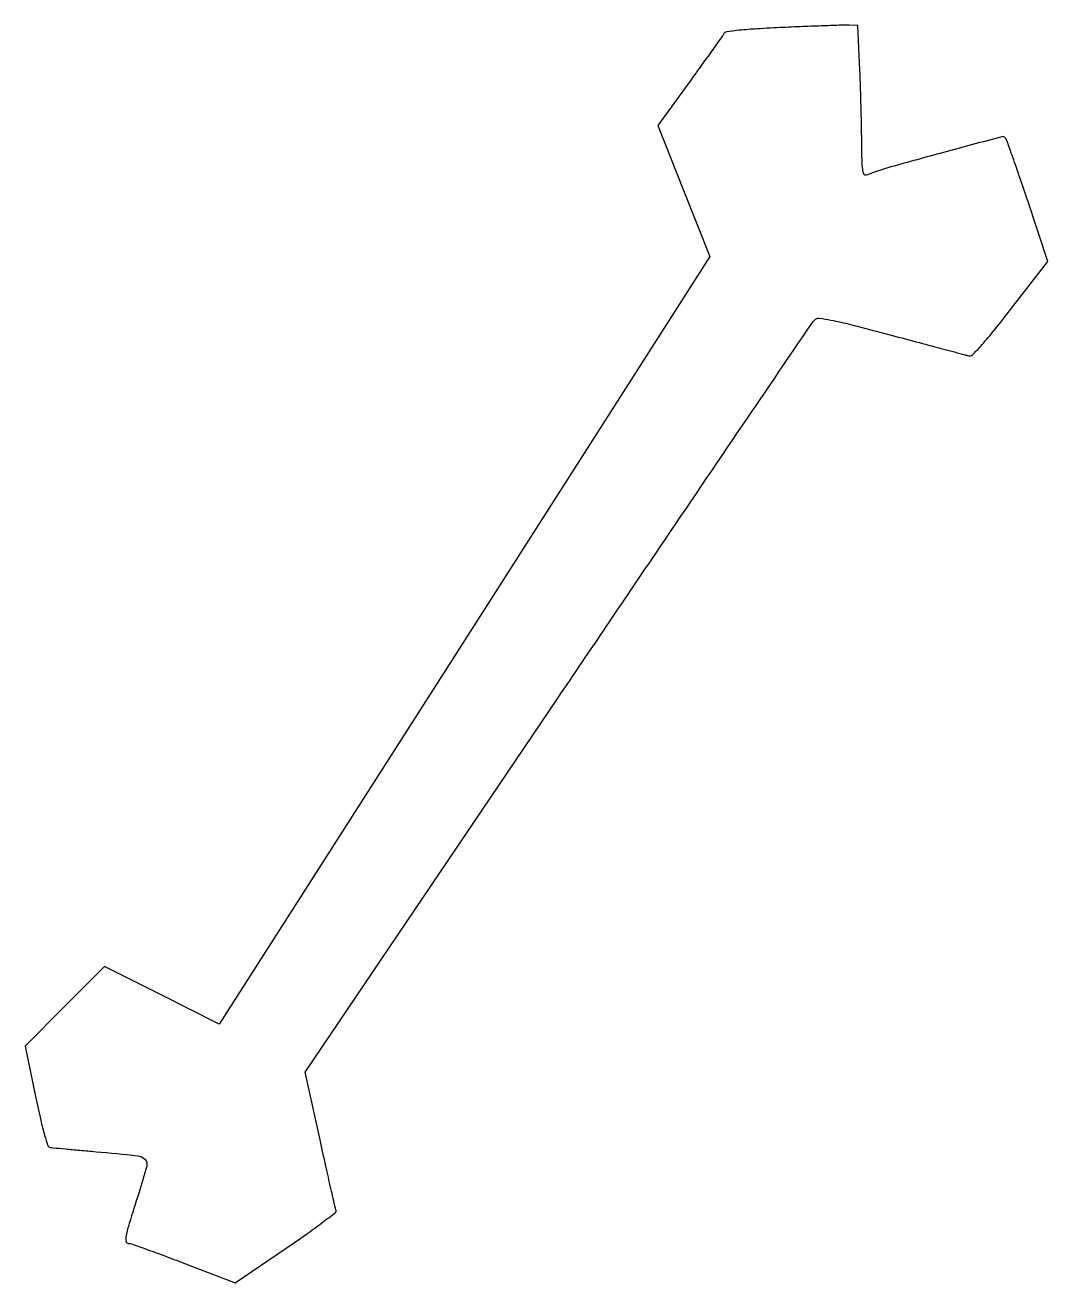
# Model space of a CAD drawing. Extents: x 0 to 357, y 0 to 439.
import ezdxf

# ---------------------------------------------------------------- set-up
doc = ezdxf.new("R2010")
doc.units = 0

msp = doc.modelspace()

# ---------------------------------------------------------------- linework, layer by layer
msp.add_lwpolyline([(264.516549, 437.828746, 0.003535), (255.409481, 437.348732, 0.01063), (249.20581, 436.845213, 0.007704), (244.753426, 436.318941, 0.235422), (243.852501, 435.708539, -0.02616), (243.301609, 434.839914, -0.000461), (240.084106, 430.318012, -0.001159), (236.318006, 425.061261, -0.000773), (231.979654, 419.054908), (220.787404, 403.609816), (229.893032, 380.782587), (238.998659, 357.955358), (153.467276, 224.193558), (67.935893, 90.431759), (47.9386, 100.506679), (27.941307, 110.5816), (14.120622, 96.663726), (0.299938, 82.745853), (3.950358, 65.21086, 0.004144), (5.741744, 56.949592, 0.014572), (7.092506, 51.680815, 0.014148), (8.212728, 48.164382, 0.282494), (9.050389, 47.482193, 0.009521), (10.088304, 47.363589, 0.000299), (14.333552, 46.962763, 0.000582), (19.33916, 46.499048, 0.000404), (25, 45.985891, -0.003546), (39.414678, 44.587799, -0.168653), (42.024968, 43.365479, -0.273133), (42.676367, 40.969293, -0.009843), (39.876259, 31.5, 0.002131), (36.585125, 20.9702, 0.024236), (35.506086, 16.748016, 0.087653), (35.451777, 14.72859, 0.371508), (36.297021, 14, -0.083941), (37.342596, 13.823222, -0.001588), (42.575621, 11.982975, -0.003821), (48.671566, 9.764885, -0.002543), (55.626477, 7.133533), (73.5, 0.267066), (91.27732, 12.341147, 0.004701), (98.065374, 17.045354, 0.007682), (103.719476, 21.174667, 0.002421), (108.480629, 24.801594, 0.328261), (108.669699, 25.457613, -0.03239), (108.425775, 26.278024, -0.000244), (106.868439, 33.121602, -0.000912), (105.101722, 40.969076, -0.000585), (103.078307, 50.084011), (97.871857, 73.668022), (185.994274, 204.084011, -0.000213), (219.880381, 254.187352, -0.000349), (248.63664, 296.602859, -0.000027), (274.490006, 334.674857, -0.045202), (275.498507, 335.904446, -0.228122), (277.084681, 336.474388, -0.023192), (281.151074, 335.859852, -0.013814), (288.034558, 334.291698, -0.001923), (302.190161, 330.594705, -0.000136), (312.011063, 327.986554, -0.000206), (320.557628, 325.710566, -0.000076), (327.916947, 323.746298, -0.005061), (329.176233, 323.396284, 0.270089), (330.454504, 323.717734, 0.015279), (333.394203, 326.772004, 0.014691), (337.52022, 331.607923, 0.0039), (343.812581, 339.563841), (356.772695, 356.215632), (349.759497, 377.357816, 0.002097), (347.011742, 385.526472, 0.003246), (344.563639, 392.554845, 0.001024), (342.39252, 398.620741, 0.099133), (341.919791, 399.403359, 0.279723), (340.781039, 399.73611, 0.000479), (320.35002, 394.253558, 0.003066), (302.058505, 389.20585, 0.022758), (293.490007, 386.357792, -0.396091), (292.707442, 386.67751, -0.076114), (292.247902, 388.295441, -0.025838), (291.997493, 391.712985, -0.003235), (291.885995, 399.143011, 0.003114), (291.796583, 405.198857, 0.001864), (291.618656, 412.395135, 0.001866), (291.388097, 419.557415, 0.003243), (291.135995, 425.5), (290.5, 438.5), (287.5, 438.620207, 0.017538), (285.488797, 438.630212, 0.001081), (279.511111, 438.437301, 0.001604), (272.389568, 438.169185, 0.001188)], format="xyb", close=True)

doc.saveas('drawing.dxf')
